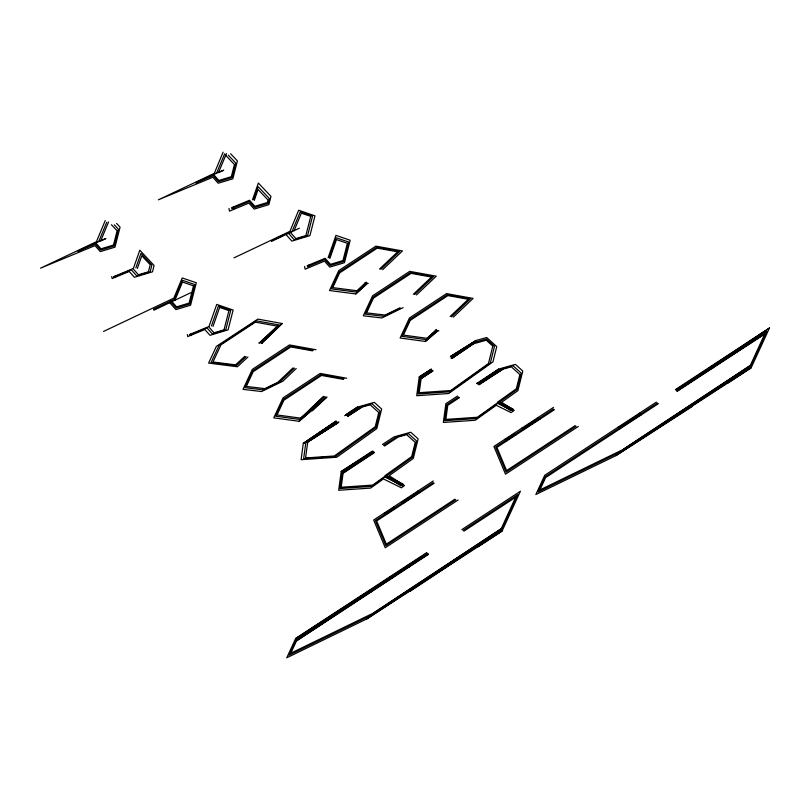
<?xml version="1.0" encoding="UTF-8"?>
<svg xmlns="http://www.w3.org/2000/svg" width="810" height="810" viewBox="0 0 810 810"><rect width="100%" height="100%" fill="white"/><g stroke="black" fill="none" stroke-linecap="round" stroke-linejoin="round"><path stroke-width="1.21" d="M352.846 463.887L353.423 464.332L373.005 451.494L372.428 451.048L341.212 471.501L338.671 490.273L370.615 488.086L383.413 478.933L401.395 487.822L404.494 485.585L389.154 475.693L413.262 458.48L418.142 438.878L410.771 432.216L394.004 436.904L382.401 444.508M343.106 473.151L374.453 452.608L374.017 452.274L343.106 473.151L341.202 487.235L372.711 485.079L385.935 475.622L403.269 484.188L400.95 485.858L385.054 475.612L411.693 456.577L415.226 442.382L406.671 434.656L398.247 437.015L384.436 446.067M431.436 369.785L430.859 369.34L419.226 376.954L416.694 395.725L448.629 393.538L492.956 361.867L496.753 346.629L486.678 337.517L476.189 340.453L450.441 356.501L451.018 356.947M432.793 370.818L421.119 378.604L419.216 392.688L450.735 390.531L488.44 363.579L492.794 346.113L486.273 340.22L473.141 343.896L452.466 358.06L452.031 357.726M133.387 268.475L139.786 250.189L154.092 265.488L152.472 271.836L134.409 277.293L129.246 271.471L112.134 278.559L111.75 276.514M135.847 267.928L140.94 253.378L151.865 265.062L150.154 271.806L136.718 275.856L131.382 269.851L113.896 277.091M137.396 268.383L141.811 255.768L150.204 264.738L148.412 271.775L138.439 274.782L132.982 268.626L113.795 276.575M252.477 199.827L258.349 183.04L270.975 196.374L268.869 204.647L254.198 209.081L248.893 203.097L229.493 211.137L228.977 208.403M208.99 326.511L216.726 304.418L233.128 310.048L228.086 329.873L210.023 335.33L204.849 329.508L187.738 336.595L187.353 334.55M253.712 199.554L258.198 186.735L269.284 198.45L268.009 203.431L254.573 207.492L249.237 201.477L231.751 208.727M254.259 200.434L258.076 189.51L268.009 199.999L267.371 202.52L254.856 206.297L249.5 200.262L231.559 207.694M211.461 325.964L218.396 306.139L230.718 310.372L225.757 329.842L212.321 333.892L206.985 327.888L189.499 335.127M213 326.42L219.652 307.435L228.906 310.615L224.016 329.812L214.053 332.819L208.595 326.663L189.408 334.611M328.091 257.863L335.958 235.376L350.183 240.256L344.473 262.683L329.812 267.118L324.496 261.134L305.107 269.173L304.59 266.439M329.316 257.59L336.251 237.775L348.573 241.998L343.622 261.468L330.186 265.528L324.85 259.514L307.365 266.763M329.862 258.471L336.474 239.578L347.368 243.314L342.974 260.557L330.47 264.333L325.114 258.299L307.172 265.731M105.219 220.583L96.43 241.694L40.5 268.191L95.003 245.622L100.308 251.596L114.98 247.171L120.072 227.154L116.61 223.439M106.758 222.264L98.84 241.309L77.871 251.242L95.357 244.002L100.693 250.006L114.129 245.956L118.382 229.24L114.261 224.836M108.591 221.91L100.642 241.015L105.897 238.525L95.62 242.787L100.977 248.822L113.481 245.045L117.106 230.799L111.426 224.724M223.084 152.209L214.296 173.33L158.365 199.827L212.868 177.248L218.173 183.232L232.845 178.807L237.401 160.906L230.637 153.758M224.623 153.89L216.695 172.945L195.726 182.878L213.212 175.628L218.548 181.642L231.984 177.582L235.71 162.982L228.298 155.155M226.446 153.546L218.498 172.651L223.752 170.161L213.475 174.413L218.832 180.448L231.346 176.671L234.434 164.531L225.443 155.034M174.909 300.247L182.483 282.052L193.489 285.829L189.094 303.082L176.58 306.858L171.224 300.824M294.111 230.688L301.391 213.182L310.746 216.391L305.856 235.599L295.893 238.606L290.071 232.045M426.597 552.703L295.63 638.543L286.77 657.791L366.808 618.901L502.068 531.077L520.415 491.214L461.852 529.598M296.511 640.862L428.49 554.354L428.055 554.02L296.511 640.862L290.841 653.184L373.805 612.876L501.188 528.758L515.727 497.178L463.887 531.158M658.419 403.643L545.586 477.606L539.916 489.928L622.89 449.611L750.273 365.502L764.812 333.912L677.13 390.764L677.565 391.098M656.394 402.084L544.715 475.288L535.856 494.525L615.894 455.645L691.851 406.691L691.264 406.245L726.671 383.039L727.248 383.484L751.154 367.821L769.5 327.959L675.54 389.539L676.117 389.985L711.514 366.788L710.937 366.343M262.055 343.207L282.174 323.504L257.823 319.1L216.371 346.386L208.595 363.082L237.411 366.778L247.951 357.018M379.515 269.042L397.669 251.819L377.268 248.133L339.633 272.899L332.778 287.621L357.25 290.77L366.13 282.103M244.822 356.309L235.578 364.875L212.989 361.979L220.998 344.787L255.373 322.157L277.445 326.147L259.939 342.762L259.261 342.62M260.617 342.903L279.47 325.012L256.426 320.851L219.014 345.475L211.106 362.445L236.368 365.695L246.159 356.623M282.174 323.504L261.519 343.096L262.42 343.288M380.872 269.335L399.725 251.444L376.68 247.273L339.268 271.897L331.361 288.876L356.623 292.116L366.414 283.054M382.684 269.71L402.469 250.938L375.901 246.139L338.783 270.57L329.478 290.547L355.782 293.929L367.578 283.308M293.068 367.851L277.779 382.35L264.87 388.618L246.321 386.431L253.186 371.709L290.82 346.943L312.63 350.882M294.425 368.135L279.956 381.854L263.442 389.873L244.914 387.686L252.821 370.707L290.233 346.083L313.278 350.244M296.227 368.52L282.862 381.196L261.549 391.544L243.02 389.357L252.325 369.37L289.453 344.938L316.022 349.738M413.323 294.283L431.477 277.05L411.075 273.365L373.44 298.131L366.586 312.863L385.125 315.05L400.008 307.82M414.679 294.567L433.532 276.676L410.488 272.514L373.076 297.128L365.168 314.108L383.697 316.305L400.221 308.286M416.482 294.951L436.276 276.169L409.708 271.37L372.59 295.802L363.275 315.789L381.804 317.976L403.127 307.628M325.134 396.637L299.983 419.499L275.623 416.178L283.541 399.198L320.952 374.574L343.997 378.746M450.147 316.507L468.301 299.285L447.9 295.599L410.265 320.365L403.41 335.087L427.072 338.317L436.428 330.318L435.689 330.227M451.504 316.801L470.357 298.9L447.312 294.739L409.9 319.363L401.993 336.342L426.343 339.663L437.046 330.52M453.317 317.176L473.101 298.404L446.533 293.605L409.414 318.026L400.11 338.013L425.382 341.455L437.866 330.784L438.858 330.895M300.712 418.152L323.777 396.343L309.319 410.062L310.058 410.154L300.712 418.152L277.04 414.933L283.905 400.201L321.54 375.435L343.349 379.374M427.072 338.317L436.428 329.478M258.977 343.227L277.445 326.147M357.25 290.77L365.745 282.892L365.057 282.761M355.782 293.929L367.305 283.257L368.226 283.429M299.022 421.291L326.946 397.011L312.488 410.731L311.506 410.619L299.022 421.291L273.74 417.849L283.044 397.872L320.173 373.44L346.741 378.24M425.382 341.455L437.754 330.703M477.08 383.221L477.657 383.667L498.656 369.076L515.423 364.389L522.794 371.051L517.914 390.653L501.633 402.286L514.198 410.386L511.1 412.624L496.236 405.273L475.267 420.258L443.333 422.445L445.865 403.674L457.498 396.06M452.466 358.06L473.141 343.896L451.19 358.546M336.535 421.645L335.958 421.2L303.294 443.434L301.097 459.685L336.747 457.245L376.792 428.632L381.672 409.03L374.301 402.367L357.534 407.055L345.941 414.659L346.518 415.105M336.18 421.372L303.294 443.434L335.958 421.2M344.645 415.702L357.534 407.055M676.117 389.985L769.5 327.959M373.805 612.876L501.188 528.758M337.112 422.091L305.826 442.604L303.649 458.683L335.35 456.516L375.891 427.548L380.011 411.034L371.962 403.765L359.964 407.116L347.095 415.55M337.547 422.425L337.983 422.759L307.719 441.976L305.562 457.944L334.297 455.979L375.222 426.728L378.756 412.533L370.2 404.808L361.776 407.167L347.854 416.127M361.776 407.167L347.966 416.218L347.531 415.884M450.441 356.501L476.189 340.453L450.765 356.744M432.024 370.231L420.309 377.906L418.132 393.984L449.833 391.817L490.374 362.85L494.495 346.336L486.445 339.066L474.447 342.417L451.605 357.392M421.119 378.604L432.894 370.899L432.459 370.565M476.493 383.606L498.656 369.076M477.657 383.667L487.64 377.126L487.063 376.68M373.582 451.94L342.296 472.453L340.119 488.531L371.81 486.364L384.861 477.05L402.469 485.747L386.815 475.652L412.361 457.397L416.472 440.883L408.432 433.613L396.424 436.965L383.565 445.399M374.017 452.274L354.436 465.112L354.871 465.446M458.662 396.94L446.948 404.625L444.771 420.704L476.472 418.537L497.674 403.38L512.173 410.548L499.284 402.236L517.023 389.569L521.134 373.056L513.084 365.786L501.086 369.137L478.244 384.112M459.533 397.609L447.758 405.324L445.854 419.408L477.373 417.251L498.757 401.962L512.973 408.989L510.654 410.66L497.522 402.195L516.345 388.749L519.878 374.554L511.333 366.829L502.899 369.188L479.115 384.78L478.68 384.446L488.653 377.906L489.088 378.24M433.269 480.958L373.663 520.02L385.246 547.742L458.085 500.003M433.309 482.588L375.374 520.557L385.874 545.687L455.797 499.851M434.18 483.246L376.65 520.952L386.34 544.138L454.926 499.183M553.524 407.379L493.918 446.452L505.501 474.174L578.34 426.435M553.564 409.009L495.629 446.978L506.128 472.108L576.062 426.283M554.435 409.678L496.915 447.383L506.594 470.569L575.191 425.615M426.455 552.795L427.032 553.24L407.896 565.795L407.308 565.35M427.619 553.686L296.136 639.87L289.099 655.158L370.808 615.458L501.572 529.75L517.742 494.616L463.016 530.489M657.548 402.975L545.211 476.614L538.174 491.903L619.893 452.203L750.647 366.495L766.817 331.361L676.694 390.43M428.055 554.02L408.908 566.575L409.344 566.909M677.13 390.764L712.537 367.568L712.972 367.902M677.059 391.433L764.812 333.912M750.273 365.502L622.89 449.611M366.808 618.901L409.678 590.804L410.255 591.249L477.586 546.294L478.163 546.74L502.068 531.077M295.63 638.543L427.032 553.24M615.894 455.645L751.154 367.821M338.965 421.858L307.719 441.976L337.983 422.759M419.226 376.954L431.548 369.066M478.68 384.446L502.899 369.188M341.212 471.501L373.005 451.494M233.969 257.863L289.909 231.366L298.688 210.246L314.968 215.825L309.916 235.659L291.853 241.107L286.467 235.042M271.34 240.914L292.309 230.971L300.237 211.926L312.549 216.148L307.598 235.619L294.162 239.679L288.826 233.665M271.522 241.38L299.366 228.197M103.528 331.442L173.826 298.141L182.23 277.951L196.303 282.771L190.593 305.208L175.922 309.633L169.786 302.717M153.475 309.278L174.444 299.346L182.371 280.29L194.694 284.523L189.732 303.993L176.297 308.043L170.961 302.039M153.849 310.22L190.937 292.653M639.414 413.211L639.991 413.657L618.688 427.629L618.101 427.184M641.449 414.771L641.014 414.436L619.701 428.409L620.136 428.743M538.063 417.514L538.64 417.96L522.551 428.51L521.974 428.065M540.098 419.074L539.663 418.74L523.564 429.29L523.999 429.624M513.783 433.431L514.36 433.876L505.288 439.82L504.711 439.374M515.808 434.99L515.373 434.656L506.301 440.599L506.736 440.934M417.808 491.093L418.385 491.538L402.297 502.078L401.719 501.633M419.843 492.652L419.408 492.318L403.309 502.858L403.744 503.192M393.528 507.009L394.106 507.455L385.033 513.398L384.456 512.953M395.553 508.569L395.118 508.234L386.046 514.178L386.481 514.512M390.329 576.477L390.916 576.922L369.603 590.885L369.026 590.439M392.364 578.036L391.929 577.702L370.615 591.664L371.051 591.999M309.055 264.951L309.44 266.996M233.442 206.915L233.837 208.96M190.816 334.024L191.109 335.563M115.212 275.987L115.506 277.526"/></g></svg>
